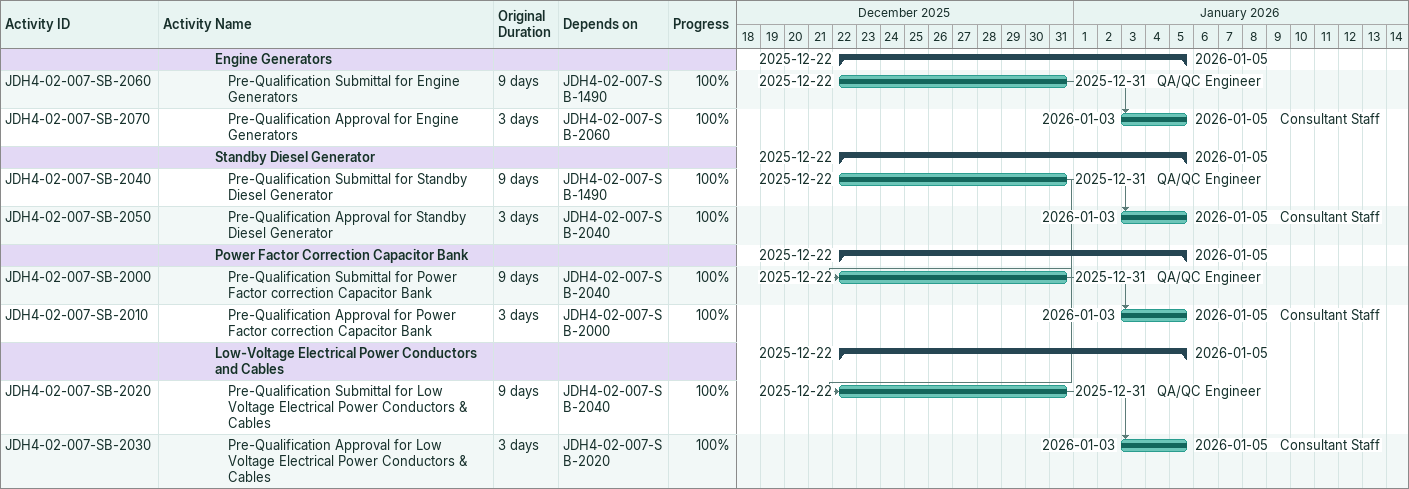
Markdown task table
| ID | Level | Task | Original duration | Start | Finish | Predecessors | Resources | % complete |
|---|---|---|---|---|---|---|---|---|
|  | 5 | **Engine Generators** |  | 2025-12-22 | 2026-01-05 |  |  |  |
| JDH4-02-007-SB-2060 | 6 | Pre-Qualification Submittal for Engine Generators | 9d | 2025-12-22 | 2025-12-31 | JDH4-02-007-SB-1490 | QA/QC Engineer | 100 |
| JDH4-02-007-SB-2070 | 6 | Pre-Qualification Approval for Engine Generators | 3d | 2026-01-03 | 2026-01-05 | JDH4-02-007-SB-2060 | Consultant Staff | 100 |
|  | 5 | **Standby Diesel Generator** |  | 2025-12-22 | 2026-01-05 |  |  |  |
| JDH4-02-007-SB-2040 | 6 | Pre-Qualification Submittal for Standby Diesel Generator | 9d | 2025-12-22 | 2025-12-31 | JDH4-02-007-SB-1490 | QA/QC Engineer | 100 |
| JDH4-02-007-SB-2050 | 6 | Pre-Qualification Approval for Standby Diesel Generator | 3d | 2026-01-03 | 2026-01-05 | JDH4-02-007-SB-2040 | Consultant Staff | 100 |
|  | 5 | **Power Factor Correction Capacitor Bank** |  | 2025-12-22 | 2026-01-05 |  |  |  |
| JDH4-02-007-SB-2000 | 6 | Pre-Qualification Submittal for Power Factor correction Capacitor Bank | 9d | 2025-12-22 | 2025-12-31 | JDH4-02-007-SB-2040 | QA/QC Engineer | 100 |
| JDH4-02-007-SB-2010 | 6 | Pre-Qualification Approval for Power Factor correction Capacitor Bank | 3d | 2026-01-03 | 2026-01-05 | JDH4-02-007-SB-2000 | Consultant Staff | 100 |
|  | 5 | **Low-Voltage Electrical Power Conductors and Cables** |  | 2025-12-22 | 2026-01-05 |  |  |  |
| JDH4-02-007-SB-2020 | 6 | Pre-Qualification Submittal for Low Voltage Electrical Power Conductors & Cables | 9d | 2025-12-22 | 2025-12-31 | JDH4-02-007-SB-2040 | QA/QC Engineer | 100 |
| JDH4-02-007-SB-2030 | 6 | Pre-Qualification Approval for Low Voltage Electrical Power Conductors & Cables | 3d | 2026-01-03 | 2026-01-05 | JDH4-02-007-SB-2020 | Consultant Staff | 100 |
